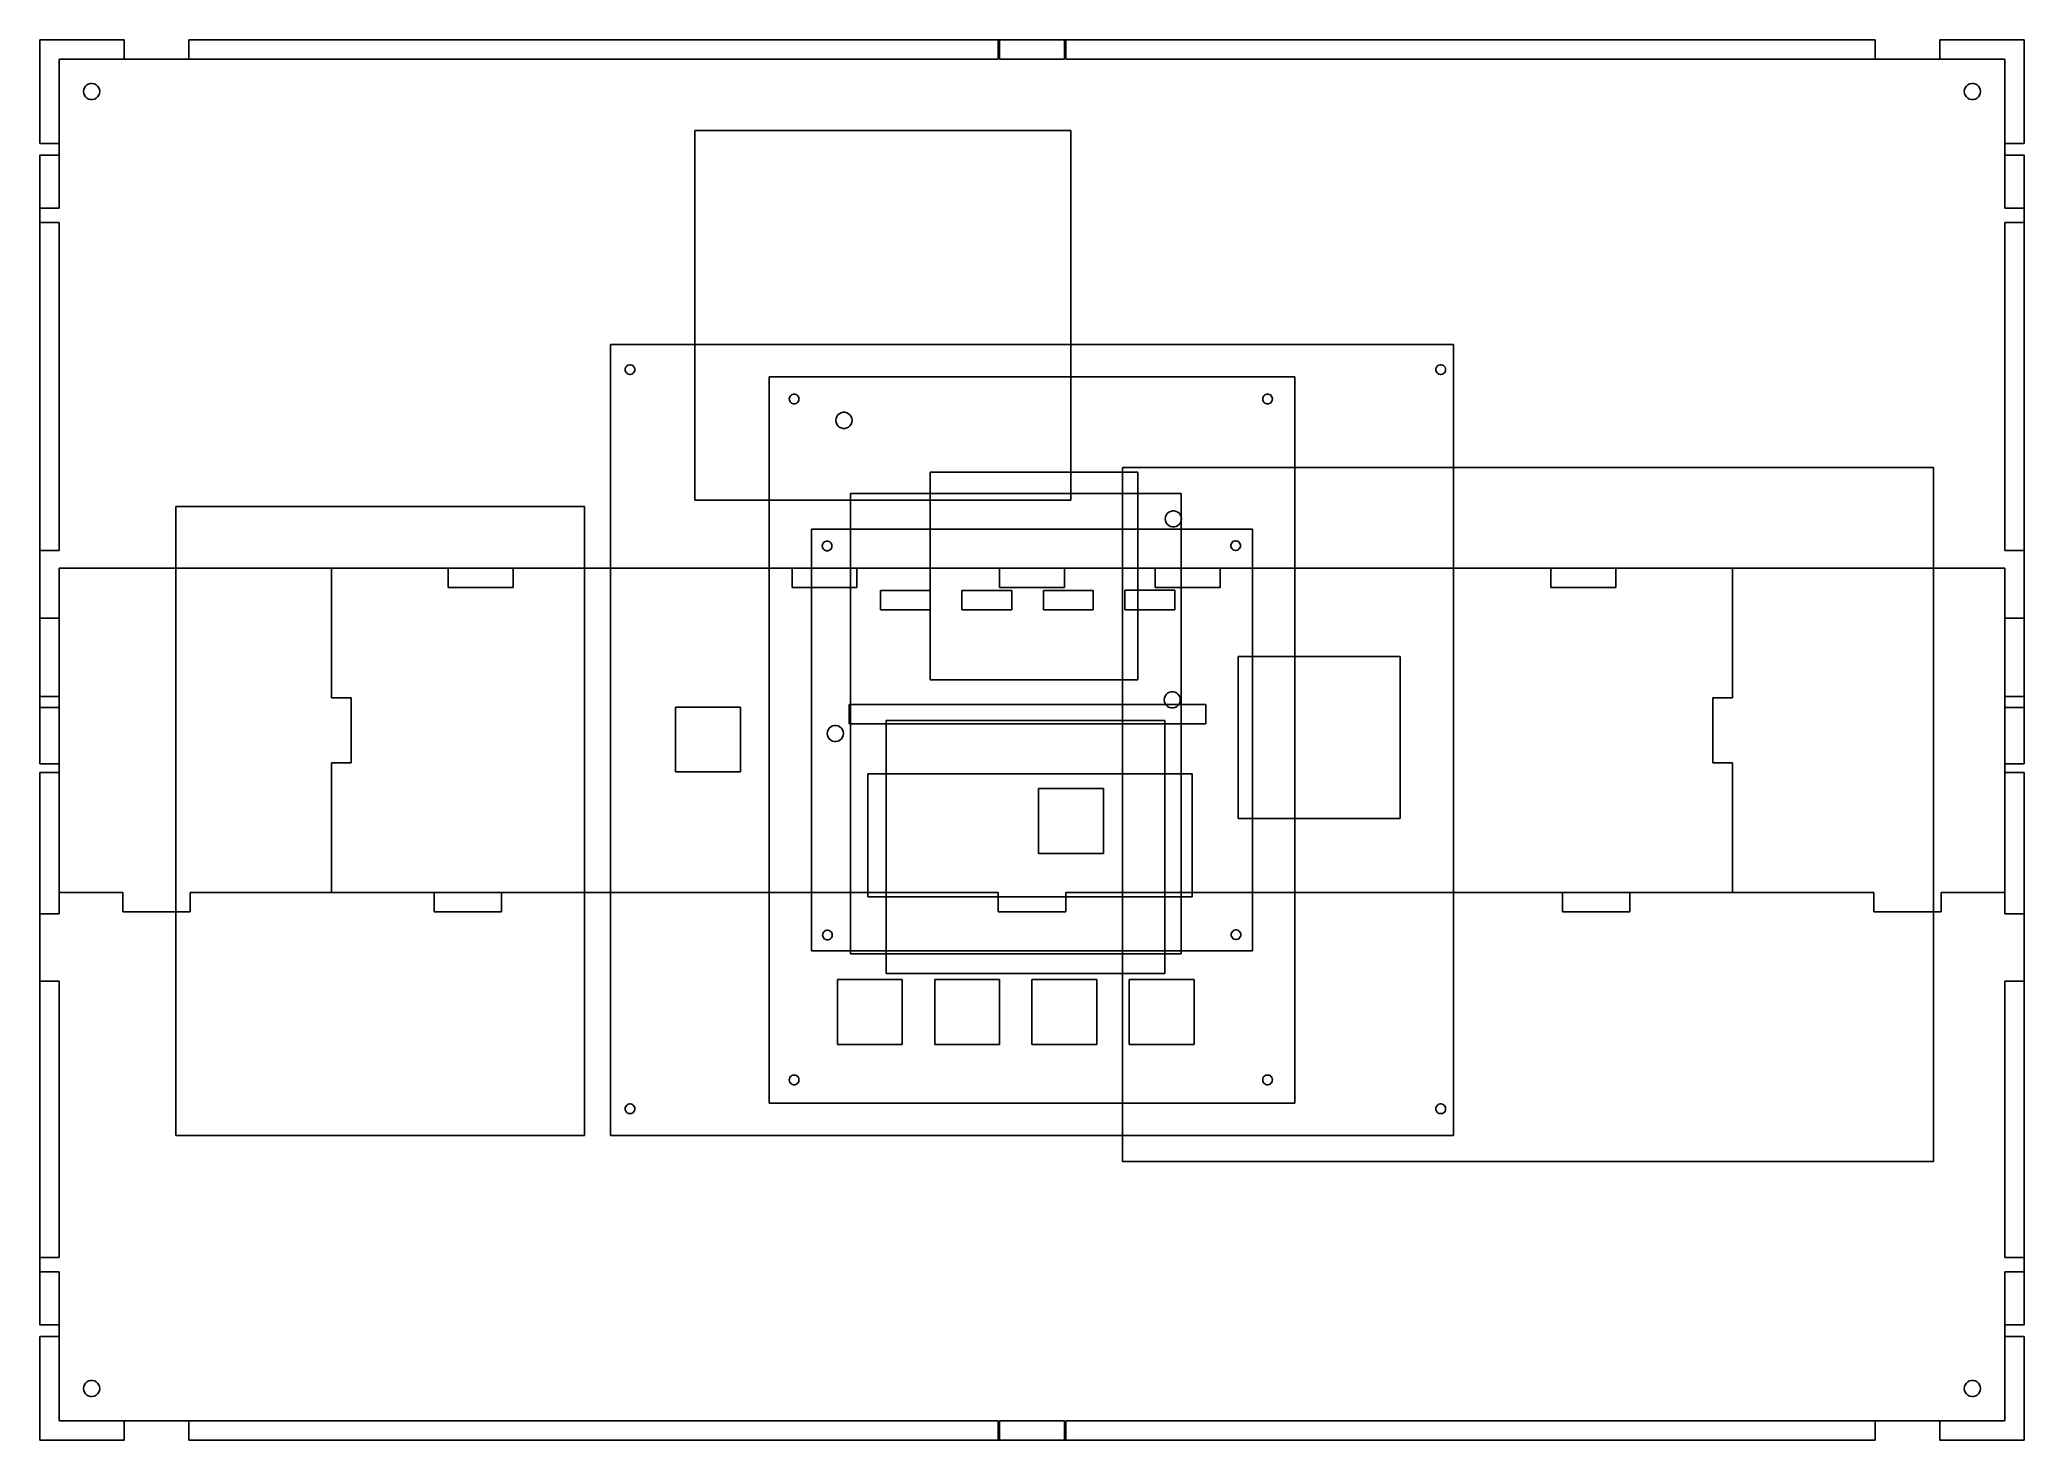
# Model space of a CAD drawing. Extents: x -432 to 432, y 218 to 827.
import ezdxf

# ---------------------------------------------------------------- set-up
doc = ezdxf.new("R2010")
doc.units = 0

msp = doc.modelspace()

# ---------------------------------------------------------------- linework, layer by layer
at = {"layer": 'Layer 1'}
for p, q in [((-431.8, 827.467), (-431.8, 782.311)), ((-395.111, 827.467), (-431.8, 827.467)), ((-395.111, 827.467), (-395.111, 819)), ((-366.889, 819), (-366.889, 827.467)), ((-366.889, 827.467), (-14.1111, 827.467)), ((-14.6755, 819), (-14.6755, 827.467)), ((-14.6755, 827.467), (14.6755, 827.467)), ((-14.1111, 827.467), (-14.1111, 819)), ((14.1111, 819), (14.1111, 827.467)), ((14.1111, 827.467), (366.889, 827.467)), ((14.6755, 827.467), (14.6755, 819)), ((366.889, 827.467), (366.889, 819)), ((395.111, 819), (395.111, 827.467)), ((395.111, 827.467), (431.8, 827.467)), ((431.8, 827.467), (431.8, 782.311)), ((-423.333, 819), (-423.333, 777.231)), ((-423.333, 819), (-14.6755, 819)), ((-395.111, 819), (-366.889, 819)), ((-14.1111, 819), (14.1111, 819)), ((14.6755, 819), (423.333, 819)), ((366.889, 819), (395.111, 819)), ((423.333, 819), (423.333, 777.231)), ((-412.648, 805.733), (-412.75, 804.889)), ((-412.648, 805.733), (-412.75, 804.889)), ((-412.75, 804.889), (-412.648, 804.045)), ((-412.75, 804.889), (-412.648, 804.045)), ((-412.346, 806.529), (-412.648, 805.733)), ((-412.346, 806.529), (-412.648, 805.733)), ((-412.648, 804.045), (-412.346, 803.25)), ((-412.648, 804.045), (-412.346, 803.25)), ((-411.863, 807.229), (-412.346, 806.529)), ((-411.863, 807.229), (-412.346, 806.529)), ((-412.346, 803.25), (-411.863, 802.55)), ((-412.346, 803.25), (-411.863, 802.55)), ((-411.226, 807.793), (-411.863, 807.229)), ((-411.226, 807.793), (-411.863, 807.229)), ((-410.472, 808.188), (-411.226, 807.793)), ((-410.472, 808.188), (-411.226, 807.793)), ((-409.648, 808.391), (-410.472, 808.188)), ((-409.648, 808.391), (-410.472, 808.188)), ((-408.796, 808.391), (-409.648, 808.391)), ((-408.796, 808.391), (-409.648, 808.391)), ((-407.972, 808.188), (-408.796, 808.391)), ((-407.972, 808.188), (-408.796, 808.391)), ((-407.218, 807.793), (-407.972, 808.188)), ((-407.218, 807.793), (-407.972, 808.188)), ((-406.58, 807.229), (-407.218, 807.793)), ((-406.58, 807.229), (-407.218, 807.793)), ((-406.098, 806.529), (-406.58, 807.229)), ((-406.098, 806.529), (-406.58, 807.229)), ((-406.58, 802.55), (-406.098, 803.25)), ((-406.58, 802.55), (-406.098, 803.25)), ((-405.796, 805.733), (-406.098, 806.529)), ((-405.796, 805.733), (-406.098, 806.529)), ((-406.098, 803.25), (-405.796, 804.045)), ((-406.098, 803.25), (-405.796, 804.045)), ((-405.694, 804.889), (-405.796, 805.733)), ((-405.694, 804.889), (-405.796, 805.733)), ((-405.796, 804.045), (-405.694, 804.889)), ((-405.796, 804.045), (-405.694, 804.889)), ((405.796, 805.733), (405.694, 804.889)), ((405.796, 805.733), (405.694, 804.889)), ((405.694, 804.889), (405.796, 804.045)), ((405.694, 804.889), (405.796, 804.045)), ((406.098, 806.529), (405.796, 805.733)), ((406.098, 806.529), (405.796, 805.733)), ((405.796, 804.045), (406.098, 803.25)), ((405.796, 804.045), (406.098, 803.25)), ((406.58, 807.229), (406.098, 806.529)), ((406.58, 807.229), (406.098, 806.529)), ((406.098, 803.25), (406.58, 802.55)), ((406.098, 803.25), (406.58, 802.55)), ((407.218, 807.793), (406.58, 807.229)), ((407.218, 807.793), (406.58, 807.229)), ((407.972, 808.188), (407.218, 807.793)), ((407.972, 808.188), (407.218, 807.793)), ((408.796, 808.391), (407.972, 808.188)), ((408.796, 808.391), (407.972, 808.188)), ((409.648, 808.391), (408.796, 808.391)), ((409.648, 808.391), (408.796, 808.391)), ((410.472, 808.188), (409.648, 808.391)), ((410.472, 808.188), (409.648, 808.391)), ((411.226, 807.793), (410.472, 808.188)), ((411.226, 807.793), (410.472, 808.188)), ((411.863, 807.229), (411.226, 807.793)), ((411.863, 807.229), (411.226, 807.793)), ((412.346, 806.529), (411.863, 807.229)), ((412.346, 806.529), (411.863, 807.229)), ((411.863, 802.55), (412.346, 803.25)), ((411.863, 802.55), (412.346, 803.25)), ((412.648, 805.733), (412.346, 806.529)), ((412.648, 805.733), (412.346, 806.529)), ((412.346, 803.25), (412.648, 804.045)), ((412.346, 803.25), (412.648, 804.045)), ((412.75, 804.889), (412.648, 805.733)), ((412.75, 804.889), (412.648, 805.733)), ((412.648, 804.045), (412.75, 804.889)), ((412.648, 804.045), (412.75, 804.889)), ((-411.863, 802.55), (-411.226, 801.986)), ((-411.863, 802.55), (-411.226, 801.986)), ((-411.226, 801.986), (-410.472, 801.59)), ((-411.226, 801.986), (-410.472, 801.59)), ((-410.472, 801.59), (-409.648, 801.387)), ((-410.472, 801.59), (-409.648, 801.387)), ((-409.648, 801.387), (-408.796, 801.387)), ((-409.648, 801.387), (-408.796, 801.387)), ((-408.796, 801.387), (-407.972, 801.59)), ((-408.796, 801.387), (-407.972, 801.59)), ((-407.972, 801.59), (-407.218, 801.986)), ((-407.972, 801.59), (-407.218, 801.986)), ((-407.218, 801.986), (-406.58, 802.55)), ((-407.218, 801.986), (-406.58, 802.55)), ((406.58, 802.55), (407.218, 801.986)), ((406.58, 802.55), (407.218, 801.986)), ((407.218, 801.986), (407.972, 801.59)), ((407.218, 801.986), (407.972, 801.59)), ((407.972, 801.59), (408.796, 801.387)), ((407.972, 801.59), (408.796, 801.387)), ((408.796, 801.387), (409.648, 801.387)), ((408.796, 801.387), (409.648, 801.387)), ((409.648, 801.387), (410.472, 801.59)), ((409.648, 801.387), (410.472, 801.59)), ((410.472, 801.59), (411.226, 801.986)), ((410.472, 801.59), (411.226, 801.986)), ((411.226, 801.986), (411.863, 802.55)), ((411.226, 801.986), (411.863, 802.55)), ((-146.755, 627.089), (-146.755, 787.956)), ((-146.755, 787.956), (16.9333, 787.956)), ((16.9333, 787.956), (16.9333, 627.089)), ((-431.8, 782.311), (-423.333, 782.311)), ((-423.333, 782.311), (-423.333, 754.089)), ((423.333, 782.311), (431.8, 782.311)), ((423.333, 754.089), (423.333, 782.311)), ((-431.8, 777.231), (-431.8, 747.88)), ((-423.333, 777.231), (-431.8, 777.231)), ((423.333, 777.231), (431.8, 777.231)), ((431.8, 777.231), (431.8, 747.88)), ((-431.8, 754.089), (-431.8, 536.778)), ((-423.333, 754.089), (-431.8, 754.089)), ((431.8, 754.089), (423.333, 754.089)), ((431.8, 536.778), (431.8, 754.089)), ((-431.8, 747.88), (-423.333, 747.88)), ((-423.333, 747.88), (-423.333, 605.076)), ((431.8, 747.88), (423.333, 747.88)), ((423.333, 747.88), (423.333, 605.076)), ((-183.444, 350.512), (-183.444, 694.822)), ((-183.444, 694.822), (183.444, 694.822)), ((183.444, 694.822), (183.444, 350.512)), ((-176.979, 684.392), (-177.041, 683.885)), ((-177.041, 683.885), (-176.979, 683.379)), ((-176.798, 684.869), (-176.979, 684.392)), ((-176.979, 683.379), (-176.798, 682.902)), ((-176.508, 685.289), (-176.798, 684.869)), ((-176.798, 682.902), (-176.508, 682.482)), ((-176.127, 685.627), (-176.508, 685.289)), ((-176.508, 682.482), (-176.127, 682.143)), ((-175.675, 685.864), (-176.127, 685.627)), ((-175.179, 685.987), (-175.675, 685.864)), ((-174.669, 685.987), (-175.179, 685.987)), ((-174.174, 685.864), (-174.669, 685.987)), ((-173.722, 685.627), (-174.174, 685.864)), ((-173.34, 685.289), (-173.722, 685.627)), ((-173.722, 682.143), (-173.34, 682.482)), ((-173.05, 684.869), (-173.34, 685.289)), ((-173.34, 682.482), (-173.05, 682.902)), ((-172.869, 684.392), (-173.05, 684.869)), ((-173.05, 682.902), (-172.869, 683.379)), ((-172.807, 683.885), (-172.869, 684.392)), ((-172.869, 683.379), (-172.807, 683.885)), ((175.798, 684.392), (175.737, 683.885)), ((175.737, 683.885), (175.798, 683.379)), ((175.979, 684.869), (175.798, 684.392)), ((175.798, 683.379), (175.979, 682.902)), ((176.269, 685.289), (175.979, 684.869)), ((175.979, 682.902), (176.269, 682.482)), ((176.651, 685.627), (176.269, 685.289)), ((176.269, 682.482), (176.651, 682.143)), ((177.103, 685.864), (176.651, 685.627)), ((177.598, 685.987), (177.103, 685.864)), ((178.109, 685.987), (177.598, 685.987)), ((178.604, 685.864), (178.109, 685.987)), ((179.056, 685.627), (178.604, 685.864)), ((179.438, 685.289), (179.056, 685.627)), ((179.056, 682.143), (179.438, 682.482)), ((179.728, 684.869), (179.438, 685.289)), ((179.438, 682.482), (179.728, 682.902)), ((179.909, 684.392), (179.728, 684.869)), ((179.728, 682.902), (179.909, 683.379)), ((179.97, 683.885), (179.909, 684.392)), ((179.909, 683.379), (179.97, 683.885)), ((-176.127, 682.143), (-175.675, 681.906)), ((-175.675, 681.906), (-175.179, 681.784)), ((-175.179, 681.784), (-174.669, 681.784)), ((-174.669, 681.784), (-174.174, 681.906)), ((-174.174, 681.906), (-173.722, 682.143)), ((-114.3, 680.711), (-114.3, 364.623)), ((114.3, 680.711), (-114.3, 680.711)), ((114.3, 364.623), (114.3, 680.711)), ((176.651, 682.143), (177.103, 681.906)), ((177.103, 681.906), (177.598, 681.784)), ((177.598, 681.784), (178.109, 681.784)), ((178.109, 681.784), (178.604, 681.906)), ((178.604, 681.906), (179.056, 682.143)), ((-105.566, 671.588), (-105.627, 671.082)), ((-105.627, 671.082), (-105.566, 670.575)), ((-105.385, 672.065), (-105.566, 671.588)), ((-105.566, 670.575), (-105.385, 670.098)), ((-105.095, 672.485), (-105.385, 672.065)), ((-105.385, 670.098), (-105.095, 669.678)), ((-104.713, 672.824), (-105.095, 672.485)), ((-105.095, 669.678), (-104.713, 669.34)), ((-104.261, 673.061), (-104.713, 672.824)), ((-104.713, 669.34), (-104.261, 669.103)), ((-103.766, 673.183), (-104.261, 673.061)), ((-104.261, 669.103), (-103.766, 668.98)), ((-103.255, 673.183), (-103.766, 673.183)), ((-103.766, 668.98), (-103.255, 668.98)), ((-102.76, 673.061), (-103.255, 673.183)), ((-103.255, 668.98), (-102.76, 669.103)), ((-102.308, 672.824), (-102.76, 673.061)), ((-102.76, 669.103), (-102.308, 669.34)), ((-101.926, 672.485), (-102.308, 672.824)), ((-102.308, 669.34), (-101.926, 669.678)), ((-101.636, 672.065), (-101.926, 672.485)), ((-101.926, 669.678), (-101.636, 670.098)), ((-101.455, 671.588), (-101.636, 672.065)), ((-101.636, 670.098), (-101.455, 670.575)), ((-101.394, 671.082), (-101.455, 671.588)), ((-101.455, 670.575), (-101.394, 671.082)), ((-83.0966, 665.077), (-83.8496, 664.682)), ((-82.2708, 665.281), (-83.0966, 665.077)), ((-81.4205, 665.281), (-82.2708, 665.281)), ((-80.5947, 665.077), (-81.4205, 665.281)), ((-79.8417, 664.682), (-80.5947, 665.077)), ((100.456, 671.588), (100.395, 671.082)), ((100.395, 671.082), (100.456, 670.575)), ((100.637, 672.065), (100.456, 671.588)), ((100.456, 670.575), (100.637, 670.098)), ((100.927, 672.485), (100.637, 672.065)), ((100.637, 670.098), (100.927, 669.678)), ((101.309, 672.824), (100.927, 672.485)), ((100.927, 669.678), (101.309, 669.34)), ((101.761, 673.061), (101.309, 672.824)), ((101.309, 669.34), (101.761, 669.103)), ((102.256, 673.183), (101.761, 673.061)), ((101.761, 669.103), (102.256, 668.98)), ((102.767, 673.183), (102.256, 673.183)), ((102.256, 668.98), (102.767, 668.98)), ((103.262, 673.061), (102.767, 673.183)), ((102.767, 668.98), (103.262, 669.103)), ((103.714, 672.824), (103.262, 673.061)), ((103.262, 669.103), (103.714, 669.34)), ((104.096, 672.485), (103.714, 672.824)), ((103.714, 669.34), (104.096, 669.678)), ((104.386, 672.065), (104.096, 672.485)), ((104.096, 669.678), (104.386, 670.098)), ((104.567, 671.588), (104.386, 672.065)), ((104.386, 670.098), (104.567, 670.575)), ((104.628, 671.082), (104.567, 671.588)), ((104.567, 670.575), (104.628, 671.082)), ((-85.2708, 662.623), (-85.3733, 661.779)), ((-85.3733, 661.779), (-85.2708, 660.934)), ((-84.9694, 663.418), (-85.2708, 662.623)), ((-85.2708, 660.934), (-84.9694, 660.139)), ((-84.4863, 664.118), (-84.9694, 663.418)), ((-84.9694, 660.139), (-84.4863, 659.439)), ((-83.8496, 664.682), (-84.4863, 664.118)), ((-84.4863, 659.439), (-83.8496, 658.875)), ((-83.8496, 658.875), (-83.0966, 658.48)), ((-83.0966, 658.48), (-82.2708, 658.277)), ((-82.2708, 658.277), (-81.4205, 658.277)), ((-81.4205, 658.277), (-80.5947, 658.48)), ((-80.5947, 658.48), (-79.8417, 658.875)), ((-79.205, 664.118), (-79.8417, 664.682)), ((-79.8417, 658.875), (-79.205, 659.439)), ((-78.7219, 663.418), (-79.205, 664.118)), ((-79.205, 659.439), (-78.7219, 660.139)), ((-78.4205, 662.623), (-78.7219, 663.418)), ((-78.7219, 660.139), (-78.4205, 660.934)), ((-78.3177, 661.779), (-78.4205, 662.623)), ((-78.4205, 660.934), (-78.3177, 661.779)), ((-44.2691, 548.885), (-44.2691, 639.196)), ((-44.2691, 639.196), (46.042, 639.196)), ((39.3621, 339.223), (39.3621, 641.2)), ((39.3621, 641.2), (392.289, 641.2)), ((46.042, 639.196), (46.042, 548.885)), ((392.289, 641.2), (392.289, 339.223)), ((-194.733, 624.267), (-372.533, 624.267)), ((-372.533, 624.267), (-372.533, 350.512)), ((-194.733, 350.512), (-194.733, 624.267)), ((16.9333, 627.089), (-146.755, 627.089)), ((-78.9567, 629.917), (64.9765, 629.917)), ((-78.9567, 429.539), (-78.9567, 629.917)), ((60.2722, 622.179), (59.5192, 621.784)), ((61.098, 622.383), (60.2722, 622.179)), ((61.9483, 622.383), (61.098, 622.383)), ((62.7741, 622.179), (61.9483, 622.383)), ((63.527, 621.784), (62.7741, 622.179)), ((64.9765, 629.917), (64.9765, 429.539)), ((-95.9555, 430.945), (-95.9555, 614.389)), ((-95.9555, 614.389), (95.9555, 614.389)), ((58.0979, 619.725), (57.9955, 618.881)), ((57.9955, 618.881), (58.0979, 618.037)), ((58.3994, 620.52), (58.0979, 619.725)), ((58.0979, 618.037), (58.3994, 617.241)), ((58.8825, 621.22), (58.3994, 620.52)), ((58.3994, 617.241), (58.8825, 616.541)), ((59.5192, 621.784), (58.8825, 621.22)), ((58.8825, 616.541), (59.5192, 615.977)), ((59.5192, 615.977), (60.2722, 615.582)), ((60.2722, 615.582), (61.098, 615.379)), ((61.098, 615.379), (61.9483, 615.379)), ((61.9483, 615.379), (62.7741, 615.582)), ((62.7741, 615.582), (63.527, 615.977)), ((64.1637, 621.22), (63.527, 621.784)), ((63.527, 615.977), (64.1637, 616.541)), ((64.6469, 620.52), (64.1637, 621.22)), ((64.1637, 616.541), (64.6469, 617.241)), ((64.9483, 619.725), (64.6469, 620.52)), ((64.6469, 617.241), (64.9483, 618.037)), ((65.051, 618.881), (64.9483, 619.725)), ((64.9483, 618.037), (65.051, 618.881)), ((95.9555, 614.389), (95.9555, 430.945)), ((-431.8, 605.076), (-431.8, 575.725)), ((-423.333, 605.076), (-431.8, 605.076)), ((-91.2198, 607.617), (-91.2813, 607.111)), ((-91.2813, 607.111), (-91.2198, 606.604)), ((-91.0389, 608.094), (-91.2198, 607.617)), ((-91.2198, 606.604), (-91.0389, 606.127)), ((-90.749, 608.514), (-91.0389, 608.094)), ((-91.0389, 606.127), (-90.749, 605.707)), ((-90.3669, 608.853), (-90.749, 608.514)), ((-90.749, 605.707), (-90.3669, 605.369)), ((-89.9151, 609.09), (-90.3669, 608.853)), ((-90.3669, 605.369), (-89.9151, 605.131)), ((-89.4198, 609.212), (-89.9151, 609.09)), ((-89.9151, 605.131), (-89.4198, 605.01)), ((-88.9095, 609.212), (-89.4198, 609.212)), ((-89.4198, 605.01), (-88.9095, 605.01)), ((-88.4139, 609.09), (-88.9095, 609.212)), ((-88.9095, 605.01), (-88.4139, 605.131)), ((-87.9621, 608.853), (-88.4139, 609.09)), ((-88.4139, 605.131), (-87.9621, 605.369)), ((-87.5803, 608.514), (-87.9621, 608.853)), ((-87.9621, 605.369), (-87.5803, 605.707)), ((-87.2904, 608.094), (-87.5803, 608.514)), ((-87.5803, 605.707), (-87.2904, 606.127)), ((-87.1095, 607.617), (-87.2904, 608.094)), ((-87.2904, 606.127), (-87.1095, 606.604)), ((-87.048, 607.111), (-87.1095, 607.617)), ((-87.1095, 606.604), (-87.048, 607.111)), ((86.5801, 607.77), (86.5185, 607.264)), ((86.5185, 607.264), (86.5801, 606.757)), ((86.761, 608.248), (86.5801, 607.77)), ((86.5801, 606.757), (86.761, 606.28)), ((87.0508, 608.668), (86.761, 608.248)), ((86.761, 606.28), (87.0508, 605.86)), ((87.4327, 609.006), (87.0508, 608.668)), ((87.0508, 605.86), (87.4327, 605.522)), ((87.8845, 609.243), (87.4327, 609.006)), ((87.4327, 605.522), (87.8845, 605.285)), ((88.3801, 609.365), (87.8845, 609.243)), ((87.8845, 605.285), (88.3801, 605.163)), ((88.8903, 609.365), (88.3801, 609.365)), ((88.3801, 605.163), (88.8903, 605.163)), ((89.3856, 609.243), (88.8903, 609.365)), ((88.8903, 605.163), (89.3856, 605.285)), ((89.8375, 609.006), (89.3856, 609.243)), ((89.3856, 605.285), (89.8375, 605.522)), ((90.2196, 608.668), (89.8375, 609.006)), ((89.8375, 605.522), (90.2196, 605.86)), ((90.5094, 608.248), (90.2196, 608.668)), ((90.2196, 605.86), (90.5094, 606.28)), ((90.6903, 607.77), (90.5094, 608.248)), ((90.5094, 606.28), (90.6903, 606.757)), ((90.7519, 607.264), (90.6903, 607.77)), ((90.6903, 606.757), (90.7519, 607.264)), ((423.333, 605.076), (431.8, 605.076)), ((431.8, 605.076), (431.8, 575.725)), ((-423.333, 541.576), (-423.333, 597.456)), ((-423.333, 597.456), (-14.1111, 597.456)), ((-423.333, 541.576), (-423.333, 597.456)), ((-423.333, 597.456), (-14.1111, 597.456)), ((-304.8, 597.456), (-304.8, 541.011)), ((-254, 597.456), (-304.8, 597.456)), ((-304.8, 541.011), (-304.8, 597.456)), ((-304.8, 597.456), (-254, 597.456)), ((-254, 588.989), (-254, 597.456)), ((-254, 597.456), (-254, 588.989)), ((-225.778, 597.456), (-225.778, 588.989)), ((-104.422, 597.456), (-225.778, 597.456)), ((-225.778, 588.989), (-225.778, 597.456)), ((-225.778, 597.456), (-104.422, 597.456)), ((-104.422, 588.989), (-104.422, 597.456)), ((-104.422, 597.456), (-104.422, 588.989)), ((-76.1999, 597.456), (-76.1999, 588.989)), ((53.6222, 597.456), (-76.1999, 597.456)), ((-76.1999, 588.989), (-76.1999, 597.456)), ((-76.1999, 597.456), (53.6222, 597.456)), ((-14.1111, 597.456), (-14.1111, 588.989)), ((-14.1111, 597.456), (-14.1111, 588.989)), ((14.1111, 588.989), (14.1111, 597.456)), ((14.1111, 597.456), (423.333, 597.456)), ((14.1111, 588.989), (14.1111, 597.456)), ((14.1111, 597.456), (423.333, 597.456)), ((53.6222, 588.989), (53.6222, 597.456)), ((53.6222, 597.456), (53.6222, 588.989)), ((81.8444, 597.456), (81.8444, 588.989)), ((225.778, 597.456), (81.8444, 597.456)), ((81.8444, 588.989), (81.8444, 597.456)), ((81.8444, 597.456), (225.778, 597.456)), ((225.778, 588.989), (225.778, 597.456)), ((225.778, 597.456), (225.778, 588.989)), ((254, 597.456), (254, 588.989)), ((304.8, 597.456), (254, 597.456)), ((254, 588.989), (254, 597.456)), ((254, 597.456), (304.8, 597.456)), ((304.8, 597.456), (304.8, 541.011)), ((304.8, 597.456), (304.8, 541.011)), ((423.333, 541.576), (423.333, 597.456)), ((423.333, 597.456), (423.333, 541.576)), ((-225.778, 588.989), (-254, 588.989)), ((-254, 588.989), (-225.778, 588.989)), ((-76.1999, 588.989), (-104.422, 588.989)), ((-104.422, 588.989), (-76.1999, 588.989)), ((-65.9973, 587.793), (-44.2662, 587.793)), ((-65.9973, 579.327), (-65.9973, 587.793)), ((-44.2662, 587.793), (-44.2662, 579.327)), ((-30.522, 587.798), (-8.7909, 587.798)), ((-30.522, 579.331), (-30.522, 587.798)), ((-14.1111, 588.989), (14.1111, 588.989)), ((-14.1111, 588.989), (14.1111, 588.989)), ((-8.7909, 587.798), (-8.7909, 579.331)), ((4.9533, 587.802), (26.6844, 587.802)), ((4.9533, 579.335), (4.9533, 587.802)), ((26.6844, 587.802), (26.6844, 579.335)), ((40.4286, 587.807), (62.1597, 587.807)), ((40.4286, 579.34), (40.4286, 587.807)), ((81.8444, 588.989), (53.6222, 588.989)), ((53.6222, 588.989), (81.8444, 588.989)), ((62.1597, 587.807), (62.1597, 579.34)), ((254, 588.989), (225.778, 588.989)), ((225.778, 588.989), (254, 588.989)), ((-44.2662, 579.327), (-65.9973, 579.327)), ((-8.7909, 579.331), (-30.522, 579.331)), ((26.6844, 579.335), (4.9533, 579.335)), ((62.1597, 579.34), (40.4286, 579.34)), ((-431.8, 575.725), (-423.333, 575.725)), ((-423.333, 575.725), (-423.333, 447.032)), ((431.8, 575.725), (423.333, 575.725)), ((423.333, 575.725), (423.333, 447.032)), ((89.6952, 558.988), (160.251, 558.988)), ((89.6952, 488.432), (89.6952, 558.988)), ((160.251, 558.988), (160.251, 488.432)), ((46.042, 548.885), (-44.2691, 548.885)), ((-431.8, 541.576), (-431.8, 512.225)), ((-423.333, 541.576), (-431.8, 541.576)), ((-431.8, 541.576), (-431.8, 512.225)), ((-423.333, 541.576), (-431.8, 541.576)), ((-431.8, 536.778), (-423.333, 536.778)), ((-423.333, 536.778), (-423.333, 508.556)), ((-304.8, 541.011), (-296.333, 541.011)), ((-296.333, 541.011), (-304.8, 541.011)), ((-296.333, 541.011), (-296.333, 512.789)), ((-296.333, 512.789), (-296.333, 541.011)), ((-155.117, 536.962), (-126.894, 536.962)), ((-155.117, 508.74), (-155.117, 536.962)), ((-126.894, 536.962), (-126.894, 508.74)), ((-79.5965, 538.185), (75.6256, 538.185)), ((-79.5965, 529.718), (-79.5965, 538.185)), ((57.5928, 540.985), (57.4903, 540.141)), ((57.4903, 540.141), (57.5928, 539.297)), ((57.8945, 541.78), (57.5928, 540.985)), ((57.5928, 539.297), (57.8945, 538.501)), ((58.3776, 542.48), (57.8945, 541.78)), ((57.8945, 538.501), (58.3776, 537.802)), ((59.014, 543.044), (58.3776, 542.48)), ((58.3776, 537.802), (59.014, 537.238)), ((59.7673, 543.439), (59.014, 543.044)), ((59.014, 537.238), (59.7673, 536.842)), ((60.5931, 543.643), (59.7673, 543.439)), ((59.7673, 536.842), (60.5931, 536.639)), ((61.4434, 543.643), (60.5931, 543.643)), ((60.5931, 536.639), (61.4434, 536.639)), ((62.2692, 543.439), (61.4434, 543.643)), ((61.4434, 536.639), (62.2692, 536.842)), ((63.0221, 543.044), (62.2692, 543.439)), ((62.2692, 536.842), (63.0221, 537.238)), ((63.6588, 542.48), (63.0221, 543.044)), ((63.0221, 537.238), (63.6588, 537.802)), ((64.1417, 541.78), (63.6588, 542.48)), ((63.6588, 537.802), (64.1417, 538.501)), ((64.4434, 540.985), (64.1417, 541.78)), ((64.1417, 538.501), (64.4434, 539.297)), ((64.5459, 540.141), (64.4434, 540.985)), ((64.4434, 539.297), (64.5459, 540.141)), ((75.6256, 538.185), (75.6256, 529.718)), ((304.8, 541.011), (296.333, 541.011)), ((296.333, 541.011), (296.333, 512.789)), ((304.8, 541.011), (296.333, 541.011)), ((296.333, 541.011), (296.333, 512.789)), ((431.8, 541.576), (423.333, 541.576)), ((423.333, 541.576), (431.8, 541.576)), ((423.333, 536.778), (431.8, 536.778)), ((423.333, 508.556), (423.333, 536.778)), ((431.8, 512.225), (431.8, 541.576)), ((431.8, 541.576), (431.8, 512.225)), ((-88.6948, 527.133), (-88.9962, 526.338)), ((-88.2116, 527.833), (-88.6948, 527.133)), ((-87.5749, 528.397), (-88.2116, 527.833)), ((-86.8219, 528.792), (-87.5749, 528.397)), ((-85.9961, 528.996), (-86.8219, 528.792)), ((-85.1458, 528.996), (-85.9961, 528.996)), ((-84.32, 528.792), (-85.1458, 528.996)), ((-83.5671, 528.397), (-84.32, 528.792)), ((-82.9304, 527.833), (-83.5671, 528.397)), ((-82.4472, 527.133), (-82.9304, 527.833)), ((-82.1458, 526.338), (-82.4472, 527.133)), ((75.6256, 529.718), (-79.5965, 529.718)), ((-63.4999, 421.067), (-63.4999, 531.134)), ((-63.4999, 531.134), (57.8555, 531.134)), ((57.8555, 531.134), (57.8555, 421.067)), ((-88.9962, 526.338), (-89.0986, 525.494)), ((-89.0986, 525.494), (-88.9962, 524.649)), ((-88.9962, 524.649), (-88.6948, 523.854)), ((-88.6948, 523.854), (-88.2116, 523.154)), ((-88.2116, 523.154), (-87.5749, 522.59)), ((-87.5749, 522.59), (-86.8219, 522.195)), ((-86.8219, 522.195), (-85.9961, 521.992)), ((-85.9961, 521.992), (-85.1458, 521.992)), ((-85.1458, 521.992), (-84.32, 522.195)), ((-84.32, 522.195), (-83.5671, 522.59)), ((-83.5671, 522.59), (-82.9304, 523.154)), ((-82.9304, 523.154), (-82.4472, 523.854)), ((-82.4472, 523.854), (-82.1458, 524.649)), ((-82.0431, 525.494), (-82.1458, 526.338)), ((-82.1458, 524.649), (-82.0431, 525.494)), ((-431.8, 512.225), (-423.333, 512.225)), ((-431.8, 512.225), (-423.333, 512.225)), ((-423.333, 456.345), (-423.333, 512.225)), ((-423.333, 456.345), (-423.333, 512.225)), ((-304.8, 512.789), (-304.8, 456.345)), ((-296.333, 512.789), (-304.8, 512.789)), ((-304.8, 456.345), (-304.8, 512.789)), ((-304.8, 512.789), (-296.333, 512.789)), ((296.333, 512.789), (304.8, 512.789)), ((296.333, 512.789), (304.8, 512.789)), ((304.8, 512.789), (304.8, 456.345)), ((304.8, 512.789), (304.8, 456.345)), ((423.333, 512.225), (431.8, 512.225)), ((423.333, 456.345), (423.333, 512.225)), ((431.8, 512.225), (423.333, 512.225)), ((423.333, 512.225), (423.333, 456.345)), ((-431.8, 508.556), (-431.8, 291.245)), ((-423.333, 508.556), (-431.8, 508.556)), ((-126.894, 508.74), (-155.117, 508.74)), ((-71.4072, 507.961), (69.7038, 507.961)), ((-71.4072, 454.339), (-71.4072, 507.961)), ((31.0444, 501.5), (2.8222, 501.5)), ((2.8222, 501.5), (2.8222, 473.278)), ((31.0444, 473.278), (31.0444, 501.5)), ((69.7038, 507.961), (69.7038, 454.339)), ((431.8, 508.556), (423.333, 508.556)), ((431.8, 291.245), (431.8, 508.556)), ((160.251, 488.432), (89.6952, 488.432)), ((2.8222, 473.278), (31.0444, 473.278)), ((-423.333, 456.345), (-395.675, 456.345)), ((-423.333, 456.345), (-395.675, 456.345)), ((-395.675, 456.345), (-395.675, 447.878)), ((-395.675, 456.345), (-395.675, 447.878)), ((-366.324, 456.345), (-14.6755, 456.345)), ((-366.324, 447.878), (-366.324, 456.345)), ((-366.324, 456.345), (-14.6755, 456.345)), ((-366.324, 447.878), (-366.324, 456.345)), ((-304.8, 456.345), (-260.209, 456.345)), ((-304.8, 456.345), (-260.209, 456.345)), ((-260.209, 456.345), (-260.209, 447.878)), ((-260.209, 456.345), (-260.209, 447.878)), ((-230.858, 456.345), (-14.6755, 456.345)), ((-230.858, 447.878), (-230.858, 456.345)), ((-230.858, 456.345), (-14.6755, 456.345)), ((-230.858, 447.878), (-230.858, 456.345)), ((69.7038, 454.339), (-71.4072, 454.339)), ((-14.6755, 456.345), (-14.6755, 447.878)), ((-14.6755, 456.345), (-14.6755, 447.878)), ((-14.6755, 456.345), (-14.6755, 447.878)), ((-14.6755, 456.345), (-14.6755, 447.878)), ((14.6755, 456.345), (366.324, 456.345)), ((14.6755, 447.878), (14.6755, 456.345)), ((14.6755, 456.345), (366.324, 456.345)), ((14.6755, 447.878), (14.6755, 456.345)), ((14.6755, 456.345), (230.858, 456.345)), ((14.6755, 447.878), (14.6755, 456.345)), ((14.6755, 456.345), (230.858, 456.345)), ((14.6755, 447.878), (14.6755, 456.345)), ((230.858, 456.345), (230.858, 447.878)), ((230.858, 456.345), (230.858, 447.878)), ((260.209, 456.345), (304.8, 456.345)), ((260.209, 447.878), (260.209, 456.345)), ((260.209, 456.345), (304.8, 456.345)), ((260.209, 447.878), (260.209, 456.345)), ((366.324, 456.345), (366.324, 447.878)), ((366.324, 456.345), (366.324, 447.878)), ((395.675, 456.345), (423.333, 456.345)), ((395.675, 447.878), (395.675, 456.345)), ((395.675, 456.345), (423.333, 456.345)), ((395.675, 447.878), (395.675, 456.345)), ((-431.8, 447.032), (-431.8, 417.68)), ((-423.333, 447.032), (-431.8, 447.032)), ((-395.675, 447.878), (-366.324, 447.878)), ((-395.675, 447.878), (-366.324, 447.878)), ((-260.209, 447.878), (-230.858, 447.878)), ((-260.209, 447.878), (-230.858, 447.878)), ((-14.6755, 447.878), (14.6755, 447.878)), ((-14.6755, 447.878), (14.6755, 447.878)), ((-14.6755, 447.878), (14.6755, 447.878)), ((-14.6755, 447.878), (14.6755, 447.878)), ((230.858, 447.878), (260.209, 447.878)), ((230.858, 447.878), (260.209, 447.878)), ((366.324, 447.878), (395.675, 447.878)), ((366.324, 447.878), (395.675, 447.878)), ((423.333, 447.032), (431.8, 447.032)), ((431.8, 447.032), (431.8, 417.68)), ((-91.0739, 438.284), (-91.1351, 437.777)), ((-91.1351, 437.777), (-91.0739, 437.271)), ((-90.8927, 438.761), (-91.0739, 438.284)), ((-91.0739, 437.271), (-90.8927, 436.794)), ((-90.6029, 439.181), (-90.8927, 438.761)), ((-90.8927, 436.794), (-90.6029, 436.374)), ((-90.221, 439.52), (-90.6029, 439.181)), ((-90.6029, 436.374), (-90.221, 436.036)), ((-89.7692, 439.757), (-90.221, 439.52)), ((-90.221, 436.036), (-89.7692, 435.799)), ((-89.2736, 439.879), (-89.7692, 439.757)), ((-89.7692, 435.799), (-89.2736, 435.676)), ((-88.7633, 439.879), (-89.2736, 439.879)), ((-89.2736, 435.676), (-88.7633, 435.676)), ((-88.268, 439.757), (-88.7633, 439.879)), ((-88.7633, 435.676), (-88.268, 435.799)), ((-87.8162, 439.52), (-88.268, 439.757)), ((-88.268, 435.799), (-87.8162, 436.036)), ((-87.4344, 439.181), (-87.8162, 439.52)), ((-87.8162, 436.036), (-87.4344, 436.374)), ((-87.1445, 438.761), (-87.4344, 439.181)), ((-87.4344, 436.374), (-87.1445, 436.794)), ((-86.9633, 438.284), (-87.1445, 438.761)), ((-87.1445, 436.794), (-86.9633, 437.271)), ((-86.9018, 437.777), (-86.9633, 438.284)), ((-86.9633, 437.271), (-86.9018, 437.777)), ((86.726, 438.437), (86.6644, 437.931)), ((86.6644, 437.931), (86.726, 437.424)), ((86.9069, 438.915), (86.726, 438.437)), ((86.726, 437.424), (86.9069, 436.947)), ((87.1967, 439.334), (86.9069, 438.915)), ((86.9069, 436.947), (87.1967, 436.527)), ((87.5788, 439.673), (87.1967, 439.334)), ((87.1967, 436.527), (87.5788, 436.189)), ((88.0307, 439.91), (87.5788, 439.673)), ((87.5788, 436.189), (88.0307, 435.952)), ((88.526, 440.032), (88.0307, 439.91)), ((88.0307, 435.952), (88.526, 435.83)), ((89.0362, 440.032), (88.526, 440.032)), ((88.526, 435.83), (89.0362, 435.83)), ((89.5318, 439.91), (89.0362, 440.032)), ((89.0362, 435.83), (89.5318, 435.952)), ((89.9837, 439.673), (89.5318, 439.91)), ((89.5318, 435.952), (89.9837, 436.189)), ((90.3655, 439.334), (89.9837, 439.673)), ((89.9837, 436.189), (90.3655, 436.527)), ((90.6554, 438.915), (90.3655, 439.334)), ((90.3655, 436.527), (90.6554, 436.947)), ((90.8363, 438.437), (90.6554, 438.915)), ((90.6554, 436.947), (90.8363, 437.424)), ((90.8978, 437.931), (90.8363, 438.437)), ((90.8363, 437.424), (90.8978, 437.931)), ((95.9555, 430.945), (-95.9555, 430.945)), ((64.9765, 429.539), (-78.9567, 429.539)), ((-431.8, 417.68), (-423.333, 417.68)), ((-423.333, 417.68), (-423.333, 297.454)), ((-84.6793, 418.365), (-56.4571, 418.365)), ((-84.6793, 390.143), (-84.6793, 418.365)), ((57.8555, 421.067), (-63.4999, 421.067)), ((-56.4571, 418.365), (-56.4571, 390.143)), ((-42.346, 418.365), (-14.1237, 418.365)), ((-42.346, 390.143), (-42.346, 418.365)), ((-14.1237, 418.365), (-14.1237, 390.143)), ((-0.0126, 418.365), (28.2096, 418.365)), ((-0.0126, 390.143), (-0.0126, 418.365)), ((28.2096, 418.365), (28.2096, 390.143)), ((42.3206, 418.365), (70.5428, 418.365)), ((42.3206, 390.143), (42.3206, 418.365)), ((70.5428, 418.365), (70.5428, 390.143)), ((431.8, 417.68), (423.333, 417.68)), ((423.333, 417.68), (423.333, 297.454)), ((-56.4571, 390.143), (-84.6793, 390.143)), ((-14.1237, 390.143), (-42.346, 390.143)), ((28.2096, 390.143), (-0.0126, 390.143)), ((70.5428, 390.143), (42.3206, 390.143)), ((-105.566, 375.255), (-105.627, 374.749)), ((-105.627, 374.749), (-105.566, 374.242)), ((-105.385, 375.732), (-105.566, 375.255)), ((-105.566, 374.242), (-105.385, 373.765)), ((-105.095, 376.152), (-105.385, 375.732)), ((-105.385, 373.765), (-105.095, 373.345)), ((-104.713, 376.491), (-105.095, 376.152)), ((-105.095, 373.345), (-104.713, 373.007)), ((-104.261, 376.728), (-104.713, 376.491)), ((-104.713, 373.007), (-104.261, 372.77)), ((-103.766, 376.85), (-104.261, 376.728)), ((-104.261, 372.77), (-103.766, 372.647)), ((-103.255, 376.85), (-103.766, 376.85)), ((-103.766, 372.647), (-103.255, 372.647)), ((-102.76, 376.728), (-103.255, 376.85)), ((-103.255, 372.647), (-102.76, 372.77)), ((-102.308, 376.491), (-102.76, 376.728)), ((-102.76, 372.77), (-102.308, 373.007)), ((-101.926, 376.152), (-102.308, 376.491)), ((-102.308, 373.007), (-101.926, 373.345)), ((-101.636, 375.732), (-101.926, 376.152)), ((-101.926, 373.345), (-101.636, 373.765)), ((-101.455, 375.255), (-101.636, 375.732)), ((-101.636, 373.765), (-101.455, 374.242)), ((-101.394, 374.749), (-101.455, 375.255)), ((-101.455, 374.242), (-101.394, 374.749)), ((100.456, 375.255), (100.395, 374.749)), ((100.395, 374.749), (100.456, 374.242)), ((100.637, 375.732), (100.456, 375.255)), ((100.456, 374.242), (100.637, 373.765)), ((100.927, 376.152), (100.637, 375.732)), ((100.637, 373.765), (100.927, 373.345)), ((101.309, 376.491), (100.927, 376.152)), ((100.927, 373.345), (101.309, 373.007)), ((101.761, 376.728), (101.309, 376.491)), ((101.309, 373.007), (101.761, 372.77)), ((102.256, 376.85), (101.761, 376.728)), ((101.761, 372.77), (102.256, 372.647)), ((102.767, 376.85), (102.256, 376.85)), ((102.256, 372.647), (102.767, 372.647)), ((103.262, 376.728), (102.767, 376.85)), ((102.767, 372.647), (103.262, 372.77)), ((103.714, 376.491), (103.262, 376.728)), ((103.262, 372.77), (103.714, 373.007)), ((104.096, 376.152), (103.714, 376.491)), ((103.714, 373.007), (104.096, 373.345)), ((104.386, 375.732), (104.096, 376.152)), ((104.096, 373.345), (104.386, 373.765)), ((104.567, 375.255), (104.386, 375.732)), ((104.386, 373.765), (104.567, 374.242)), ((104.628, 374.749), (104.567, 375.255)), ((104.567, 374.242), (104.628, 374.749)), ((-176.798, 363.136), (-176.979, 362.659)), ((-176.508, 363.556), (-176.798, 363.136)), ((-176.127, 363.894), (-176.508, 363.556)), ((-175.675, 364.131), (-176.127, 363.894)), ((-175.179, 364.254), (-175.675, 364.131)), ((-174.669, 364.254), (-175.179, 364.254)), ((-174.174, 364.131), (-174.669, 364.254)), ((-173.722, 363.894), (-174.174, 364.131)), ((-173.34, 363.556), (-173.722, 363.894)), ((-173.05, 363.136), (-173.34, 363.556)), ((-172.869, 362.659), (-173.05, 363.136)), ((-114.3, 364.623), (114.3, 364.623)), ((175.979, 363.136), (175.798, 362.659)), ((176.269, 363.556), (175.979, 363.136)), ((176.651, 363.894), (176.269, 363.556)), ((177.103, 364.131), (176.651, 363.894)), ((177.598, 364.254), (177.103, 364.131)), ((178.109, 364.254), (177.598, 364.254)), ((178.604, 364.131), (178.109, 364.254)), ((179.056, 363.894), (178.604, 364.131)), ((179.438, 363.556), (179.056, 363.894)), ((179.728, 363.136), (179.438, 363.556)), ((179.909, 362.659), (179.728, 363.136)), ((-176.979, 362.659), (-177.041, 362.152)), ((-177.041, 362.152), (-176.979, 361.646)), ((-176.979, 361.646), (-176.798, 361.169)), ((-176.798, 361.169), (-176.508, 360.749)), ((-176.508, 360.749), (-176.127, 360.41)), ((-176.127, 360.41), (-175.675, 360.173)), ((-175.675, 360.173), (-175.179, 360.051)), ((-175.179, 360.051), (-174.669, 360.051)), ((-174.669, 360.051), (-174.174, 360.173)), ((-174.174, 360.173), (-173.722, 360.41)), ((-173.722, 360.41), (-173.34, 360.749)), ((-173.34, 360.749), (-173.05, 361.169)), ((-173.05, 361.169), (-172.869, 361.646)), ((-172.807, 362.152), (-172.869, 362.659)), ((-172.869, 361.646), (-172.807, 362.152)), ((175.798, 362.659), (175.737, 362.152)), ((175.737, 362.152), (175.798, 361.646)), ((175.798, 361.646), (175.979, 361.169)), ((175.979, 361.169), (176.269, 360.749)), ((176.269, 360.749), (176.651, 360.41)), ((176.651, 360.41), (177.103, 360.173)), ((177.103, 360.173), (177.598, 360.051)), ((177.598, 360.051), (178.109, 360.051)), ((178.109, 360.051), (178.604, 360.173)), ((178.604, 360.173), (179.056, 360.41)), ((179.056, 360.41), (179.438, 360.749)), ((179.438, 360.749), (179.728, 361.169)), ((179.728, 361.169), (179.909, 361.646)), ((179.97, 362.152), (179.909, 362.659)), ((179.909, 361.646), (179.97, 362.152)), ((-372.533, 350.512), (-194.733, 350.512)), ((183.444, 350.512), (-183.444, 350.512)), ((392.289, 339.223), (39.3621, 339.223)), ((-431.8, 297.454), (-431.8, 268.103)), ((-423.333, 297.454), (-431.8, 297.454)), ((423.333, 297.454), (431.8, 297.454)), ((431.8, 297.454), (431.8, 268.103)), ((-431.8, 291.245), (-423.333, 291.245)), ((-423.333, 291.245), (-423.333, 263.023)), ((423.333, 291.245), (431.8, 291.245)), ((423.333, 263.023), (423.333, 291.245)), ((-431.8, 268.103), (-423.333, 268.103)), ((-423.333, 268.103), (-423.333, 226.334)), ((431.8, 268.103), (423.333, 268.103)), ((423.333, 268.103), (423.333, 226.334)), ((-431.8, 263.023), (-431.8, 226.334)), ((-423.333, 263.023), (-431.8, 263.023)), ((431.8, 263.023), (423.333, 263.023)), ((431.8, 217.867), (431.8, 263.023)), ((-412.346, 242.084), (-412.648, 241.289)), ((-412.346, 242.084), (-412.648, 241.289)), ((-411.863, 242.784), (-412.346, 242.084)), ((-411.863, 242.784), (-412.346, 242.084)), ((-411.226, 243.348), (-411.863, 242.784)), ((-411.226, 243.348), (-411.863, 242.784)), ((-410.472, 243.744), (-411.226, 243.348)), ((-410.472, 243.744), (-411.226, 243.348)), ((-409.648, 243.947), (-410.472, 243.744)), ((-409.648, 243.947), (-410.472, 243.744)), ((-408.796, 243.947), (-409.648, 243.947)), ((-408.796, 243.947), (-409.648, 243.947)), ((-407.972, 243.744), (-408.796, 243.947)), ((-407.972, 243.744), (-408.796, 243.947)), ((-407.218, 243.348), (-407.972, 243.744)), ((-407.218, 243.348), (-407.972, 243.744)), ((-406.58, 242.784), (-407.218, 243.348)), ((-406.58, 242.784), (-407.218, 243.348)), ((-406.098, 242.084), (-406.58, 242.784)), ((-406.098, 242.084), (-406.58, 242.784)), ((-405.796, 241.289), (-406.098, 242.084)), ((-405.796, 241.289), (-406.098, 242.084)), ((406.098, 242.084), (405.796, 241.289)), ((406.098, 242.084), (405.796, 241.289)), ((406.58, 242.784), (406.098, 242.084)), ((406.58, 242.784), (406.098, 242.084)), ((407.218, 243.348), (406.58, 242.784)), ((407.218, 243.348), (406.58, 242.784)), ((407.972, 243.744), (407.218, 243.348)), ((407.972, 243.744), (407.218, 243.348)), ((408.796, 243.947), (407.972, 243.744)), ((408.796, 243.947), (407.972, 243.744)), ((409.648, 243.947), (408.796, 243.947)), ((409.648, 243.947), (408.796, 243.947)), ((410.472, 243.744), (409.648, 243.947)), ((410.472, 243.744), (409.648, 243.947)), ((411.226, 243.348), (410.472, 243.744)), ((411.226, 243.348), (410.472, 243.744)), ((411.863, 242.784), (411.226, 243.348)), ((411.863, 242.784), (411.226, 243.348)), ((412.346, 242.084), (411.863, 242.784)), ((412.346, 242.084), (411.863, 242.784)), ((412.648, 241.289), (412.346, 242.084)), ((412.648, 241.289), (412.346, 242.084)), ((-412.648, 241.289), (-412.75, 240.445)), ((-412.648, 241.289), (-412.75, 240.445)), ((-412.75, 240.445), (-412.648, 239.601)), ((-412.75, 240.445), (-412.648, 239.601)), ((-412.648, 239.601), (-412.346, 238.805)), ((-412.648, 239.601), (-412.346, 238.805)), ((-412.346, 238.805), (-411.863, 238.105)), ((-412.346, 238.805), (-411.863, 238.105)), ((-411.863, 238.105), (-411.226, 237.541)), ((-411.863, 238.105), (-411.226, 237.541)), ((-411.226, 237.541), (-410.472, 237.146)), ((-411.226, 237.541), (-410.472, 237.146)), ((-410.472, 237.146), (-409.648, 236.943)), ((-410.472, 237.146), (-409.648, 236.943)), ((-409.648, 236.943), (-408.796, 236.943)), ((-409.648, 236.943), (-408.796, 236.943)), ((-408.796, 236.943), (-407.972, 237.146)), ((-408.796, 236.943), (-407.972, 237.146)), ((-407.972, 237.146), (-407.218, 237.541)), ((-407.972, 237.146), (-407.218, 237.541)), ((-407.218, 237.541), (-406.58, 238.105)), ((-407.218, 237.541), (-406.58, 238.105)), ((-406.58, 238.105), (-406.098, 238.805)), ((-406.58, 238.105), (-406.098, 238.805)), ((-406.098, 238.805), (-405.796, 239.601)), ((-406.098, 238.805), (-405.796, 239.601)), ((-405.694, 240.445), (-405.796, 241.289)), ((-405.694, 240.445), (-405.796, 241.289)), ((-405.796, 239.601), (-405.694, 240.445)), ((-405.796, 239.601), (-405.694, 240.445)), ((405.796, 241.289), (405.694, 240.445)), ((405.796, 241.289), (405.694, 240.445)), ((405.694, 240.445), (405.796, 239.601)), ((405.694, 240.445), (405.796, 239.601)), ((405.796, 239.601), (406.098, 238.805)), ((405.796, 239.601), (406.098, 238.805)), ((406.098, 238.805), (406.58, 238.105)), ((406.098, 238.805), (406.58, 238.105)), ((406.58, 238.105), (407.218, 237.541)), ((406.58, 238.105), (407.218, 237.541)), ((407.218, 237.541), (407.972, 237.146)), ((407.218, 237.541), (407.972, 237.146)), ((407.972, 237.146), (408.796, 236.943)), ((407.972, 237.146), (408.796, 236.943)), ((408.796, 236.943), (409.648, 236.943)), ((408.796, 236.943), (409.648, 236.943)), ((409.648, 236.943), (410.472, 237.146)), ((409.648, 236.943), (410.472, 237.146)), ((410.472, 237.146), (411.226, 237.541)), ((410.472, 237.146), (411.226, 237.541)), ((411.226, 237.541), (411.863, 238.105)), ((411.226, 237.541), (411.863, 238.105)), ((411.863, 238.105), (412.346, 238.805)), ((411.863, 238.105), (412.346, 238.805)), ((412.346, 238.805), (412.648, 239.601)), ((412.346, 238.805), (412.648, 239.601)), ((412.75, 240.445), (412.648, 241.289)), ((412.75, 240.445), (412.648, 241.289)), ((412.648, 239.601), (412.75, 240.445)), ((412.648, 239.601), (412.75, 240.445)), ((-431.8, 217.867), (-431.8, 226.334)), ((-423.333, 226.334), (-14.6755, 226.334)), ((-395.111, 226.334), (-366.889, 226.334)), ((-395.111, 217.867), (-395.111, 226.334)), ((-366.889, 226.334), (-366.889, 217.867)), ((-14.6755, 226.334), (-14.6755, 217.867)), ((-14.1111, 226.334), (14.1111, 226.334)), ((-14.1111, 217.867), (-14.1111, 226.334)), ((14.1111, 226.334), (14.1111, 217.867)), ((14.6755, 226.334), (423.333, 226.334)), ((14.6755, 217.867), (14.6755, 226.334)), ((366.889, 226.334), (395.111, 226.334)), ((366.889, 217.867), (366.889, 226.334)), ((395.111, 226.334), (395.111, 217.867)), ((-395.111, 217.867), (-431.8, 217.867)), ((-366.889, 217.867), (-14.1111, 217.867)), ((-14.6755, 217.867), (14.6755, 217.867)), ((14.1111, 217.867), (366.889, 217.867)), ((395.111, 217.867), (431.8, 217.867))]:
    msp.add_line(p, q, dxfattribs=at)

doc.saveas('drawing.dxf')
